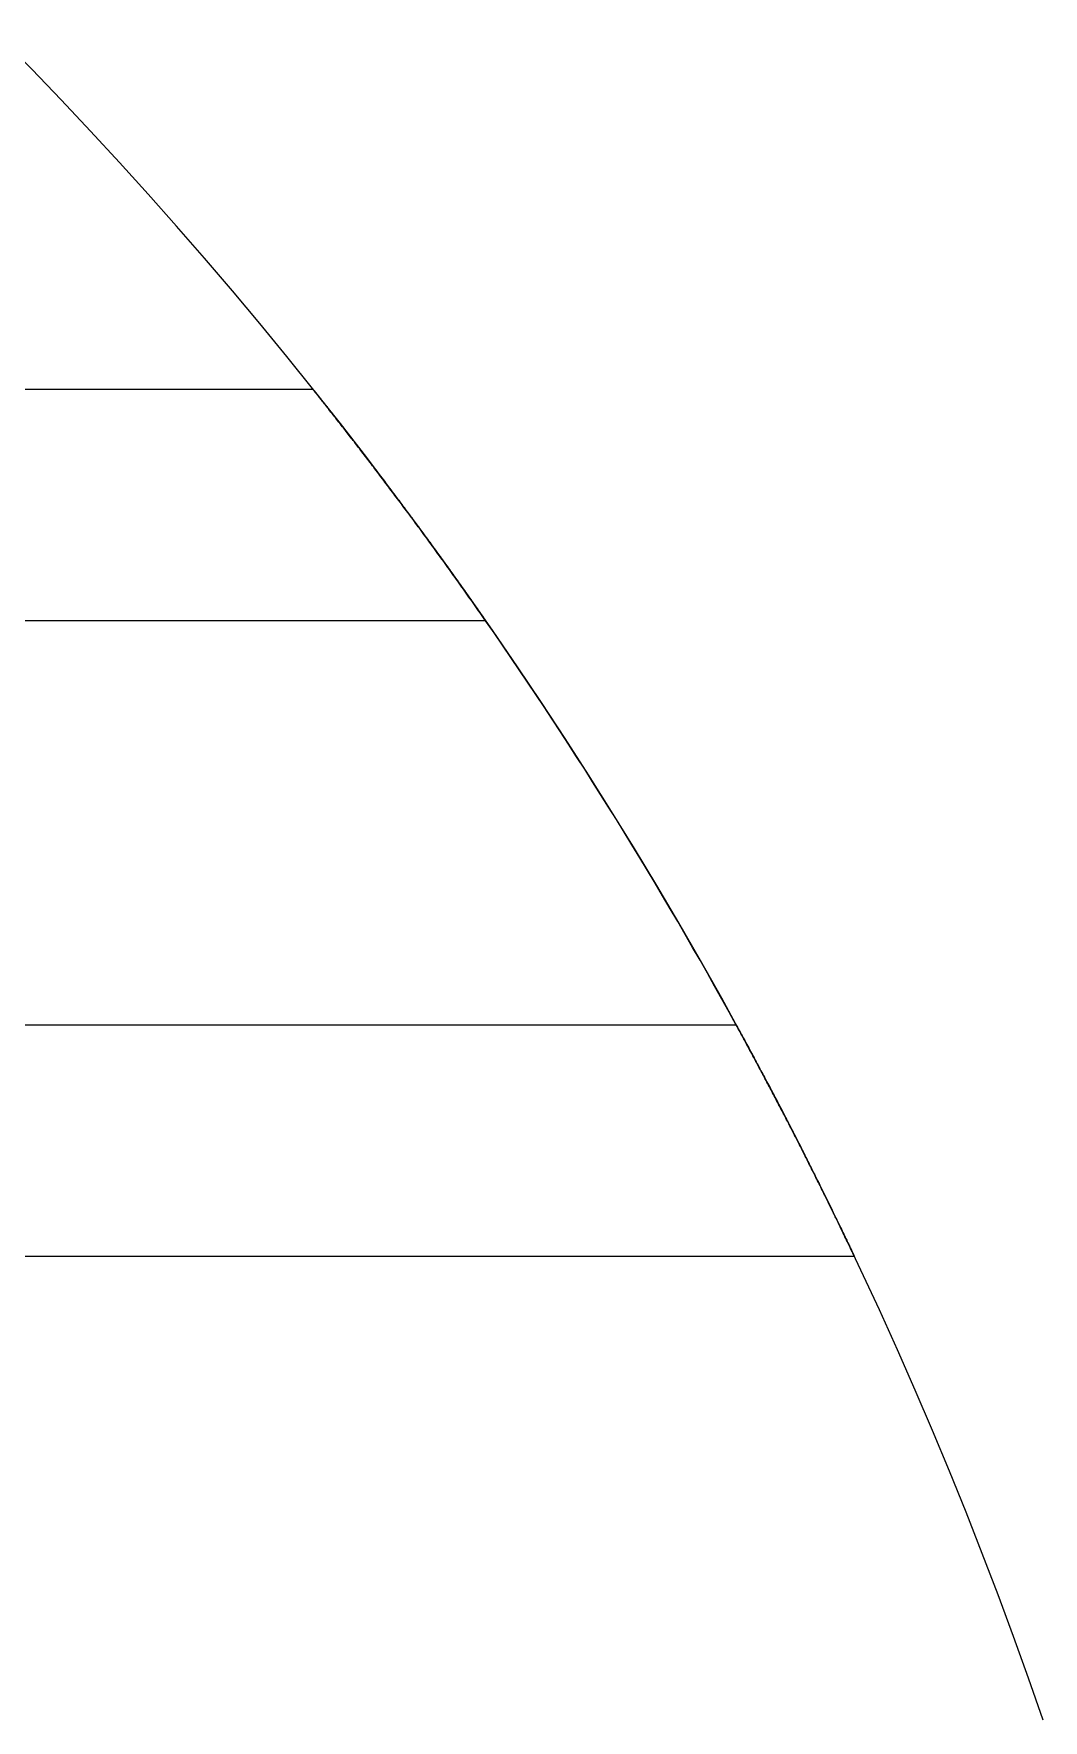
# Paper-space layout 'Presentación1' of a CAD drawing. Header units: millimetres. Extents: x 455 to 3402, y 15 to 1454.
# Drawn here: x 3395.79 to 3401.61, y 1354.29 to 1364.01 of the extents above; entities that cross this region are included whole.
import ezdxf

# ---------------------------------------------------------------- set-up
doc = ezdxf.new("R2010")
doc.units = ezdxf.units.MM

psp = doc.layouts.new('Presentación1')

# ---------------------------------------------------------------- linework, layer by layer
at = {"color": 7, "linetype": 'Continuous', "lineweight": 15}
for p, q in [((3397.3993, 1361.9622, -679.0231), (3391.1904, 1361.9622, -679.0231)), ((3398.3933, 1360.6288, -679.0231), (3392.2408, 1360.6288, -679.0231)), ((3399.8392, 1358.2955, -679.0231), (3393.6599, 1358.2955, -679.0231)), ((3400.52, 1356.9622, -679.0231), (3394.2743, 1356.9622, -679.0231))]:
    psp.add_line(p, q, dxfattribs=at)
for start, end in [(18.92464, 161.07536), (18.92464, 161.07536), (28.71934, 34.8499), (28.71934, 34.8499), (28.71934, 34.8499), (28.71934, 34.8499), (28.71934, 34.8499), (28.71934, 34.8499), (28.71934, 34.8499), (28.71934, 34.8499), (28.71934, 34.8499), (28.71934, 34.8499), (28.71934, 34.8499), (28.71934, 34.8499), (28.71934, 34.8499), (28.71934, 34.8499)]:
    psp.add_arc((3377.3299, 1345.9622, -679.0231), 25.6667, start, end, dxfattribs=at)
for points, knots in [([(3398.3933, 1360.6288, -679.0231), (3398.372, 1360.6593, -679.0231), (3398.3294, 1360.7204, -679.0231), (3398.2652, 1360.8113, -679.0231), (3398.2004, 1360.9022, -679.0231), (3398.1352, 1360.9929, -679.0231), (3398.0698, 1361.083, -679.0231), (3398.0062, 1361.1699, -679.0231), (3397.9446, 1361.2532, -679.0231), (3397.8853, 1361.3328, -679.0231), (3397.8267, 1361.4108, -679.0231), (3397.7693, 1361.4867, -679.0231), (3397.7135, 1361.56, -679.0231), (3397.661, 1361.6283, -679.0231), (3397.6124, 1361.6912, -679.0231), (3397.5724, 1361.7425, -679.0231), (3397.5399, 1361.7842, -679.0231), (3397.5137, 1361.8175, -679.0231), (3397.49, 1361.8477, -679.0231), (3397.4688, 1361.8746, -679.0231), (3397.4502, 1361.898, -679.0231), (3397.4341, 1361.9184, -679.0231), (3397.4206, 1361.9353, -679.0231), (3397.4102, 1361.9484, -679.0231), (3397.4036, 1361.9568, -679.0231), (3397.3999, 1361.9614, -679.0231), (3397.3995, 1361.9619, -679.0231), (3397.3993, 1361.9622, -679.0231)], [0, 0, 0, 0, 0.047362, 0.094761, 0.142124, 0.190916, 0.239748, 0.288538, 0.334892, 0.381286, 0.427635, 0.47571, 0.523838, 0.571902, 0.618188, 0.66447, 0.696129, 0.727813, 0.759468, 0.790381, 0.821322, 0.852231, 0.884384, 0.916575, 0.948725, 0.974319, 1, 1, 1, 1]), ([(3397.3993, 1361.9622, -679.0231), (3397.3995, 1361.9619, -679.0231), (3397.4, 1361.9613, -679.0231), (3397.4038, 1361.9565, -679.0231), (3397.4099, 1361.9488, -679.0231), (3397.4195, 1361.9368, -679.0231), (3397.4335, 1361.9192, -679.0231), (3397.4529, 1361.8946, -679.0231), (3397.4764, 1361.8649, -679.0231), (3397.5044, 1361.8294, -679.0231), (3397.5366, 1361.7884, -679.0231), (3397.5731, 1361.7416, -679.0231), (3397.613, 1361.6903, -679.0231), (3397.6584, 1361.6317, -679.0231), (3397.709, 1361.5659, -679.0231), (3397.7652, 1361.4921, -679.0231), (3397.8243, 1361.4141, -679.0231), (3397.8815, 1361.338, -679.0231), (3397.9356, 1361.2652, -679.0231), (3397.9863, 1361.1968, -679.0231), (3398.0381, 1361.1263, -679.0231), (3398.0908, 1361.0541, -679.0231), (3398.1443, 1360.9802, -679.0231), (3398.1964, 1360.9078, -679.0231), (3398.2468, 1360.8371, -679.0231), (3398.2956, 1360.7683, -679.0231), (3398.3445, 1360.6988, -679.0231), (3398.3771, 1360.6521, -679.0231), (3398.3933, 1360.6288, -679.0231)], [0, 0, 0, 0, 0.027139, 0.054278, 0.081828, 0.109378, 0.146477, 0.183577, 0.221583, 0.259591, 0.300235, 0.340882, 0.382368, 0.423858, 0.472177, 0.520499, 0.569779, 0.619061, 0.658068, 0.697099, 0.736108, 0.775965, 0.815844, 0.855701, 0.891644, 0.927586, 0.963793, 1, 1, 1, 1]), ([(3398.3933, 1360.6288, -679.0231), (3398.372, 1360.6593, -679.0231), (3398.3294, 1360.7204, -679.0231), (3398.2652, 1360.8113, -679.0231), (3398.2004, 1360.9022, -679.0231), (3398.1352, 1360.9929, -679.0231), (3398.0698, 1361.083, -679.0231), (3398.0062, 1361.1699, -679.0231), (3397.9446, 1361.2532, -679.0231), (3397.8853, 1361.3328, -679.0231), (3397.8267, 1361.4108, -679.0231), (3397.7693, 1361.4867, -679.0231), (3397.7135, 1361.56, -679.0231), (3397.661, 1361.6283, -679.0231), (3397.6124, 1361.6912, -679.0231), (3397.5724, 1361.7425, -679.0231), (3397.5399, 1361.7842, -679.0231), (3397.5137, 1361.8175, -679.0231), (3397.49, 1361.8477, -679.0231), (3397.4688, 1361.8746, -679.0231), (3397.4502, 1361.898, -679.0231), (3397.4341, 1361.9184, -679.0231), (3397.4206, 1361.9353, -679.0231), (3397.4102, 1361.9484, -679.0231), (3397.4036, 1361.9568, -679.0231), (3397.3999, 1361.9614, -679.0231), (3397.3995, 1361.9619, -679.0231), (3397.3993, 1361.9622, -679.0231)], [0, 0, 0, 0, 0.047362, 0.094761, 0.142124, 0.190916, 0.239749, 0.288537, 0.334893, 0.381286, 0.427635, 0.47571, 0.523838, 0.571902, 0.618189, 0.66447, 0.696129, 0.727813, 0.759468, 0.790382, 0.821322, 0.852232, 0.884384, 0.916576, 0.948724, 0.97432, 1, 1, 1, 1]), ([(3397.3993, 1361.9622, -679.0231), (3397.3995, 1361.9619, -679.0231), (3397.4, 1361.9613, -679.0231), (3397.4038, 1361.9565, -679.0231), (3397.4099, 1361.9488, -679.0231), (3397.4195, 1361.9368, -679.0231), (3397.4335, 1361.9192, -679.0231), (3397.4529, 1361.8946, -679.0231), (3397.4764, 1361.8649, -679.0231), (3397.5044, 1361.8294, -679.0231), (3397.5366, 1361.7884, -679.0231), (3397.5731, 1361.7416, -679.0231), (3397.613, 1361.6903, -679.0231), (3397.6584, 1361.6317, -679.0231), (3397.709, 1361.5659, -679.0231), (3397.7652, 1361.4921, -679.0231), (3397.8243, 1361.4141, -679.0231), (3397.8815, 1361.338, -679.0231), (3397.9356, 1361.2652, -679.0231), (3397.9863, 1361.1968, -679.0231), (3398.0381, 1361.1263, -679.0231), (3398.0908, 1361.0541, -679.0231), (3398.1443, 1360.9802, -679.0231), (3398.1964, 1360.9078, -679.0231), (3398.2468, 1360.8371, -679.0231), (3398.2956, 1360.7683, -679.0231), (3398.3445, 1360.6988, -679.0231), (3398.3771, 1360.6521, -679.0231), (3398.3933, 1360.6288, -679.0231)], [0, 0, 0, 0, 0.027137, 0.054277, 0.081827, 0.109378, 0.146476, 0.183577, 0.221582, 0.25959, 0.300234, 0.340882, 0.382368, 0.423858, 0.472176, 0.520499, 0.569779, 0.619061, 0.658067, 0.697099, 0.736108, 0.775964, 0.815844, 0.855701, 0.891644, 0.927586, 0.963793, 1, 1, 1, 1]), ([(3398.3933, 1360.6288, -679.0231), (3398.372, 1360.6593, -679.0231), (3398.3294, 1360.7204, -679.0231), (3398.2652, 1360.8113, -679.0231), (3398.2004, 1360.9022, -679.0231), (3398.1352, 1360.9929, -679.0231), (3398.0698, 1361.083, -679.0231), (3398.0062, 1361.1699, -679.0231), (3397.9446, 1361.2532, -679.0231), (3397.8853, 1361.3328, -679.0231), (3397.8267, 1361.4108, -679.0231), (3397.7693, 1361.4867, -679.0231), (3397.7135, 1361.56, -679.0231), (3397.661, 1361.6283, -679.0231), (3397.6124, 1361.6912, -679.0231), (3397.5724, 1361.7425, -679.0231), (3397.5399, 1361.7842, -679.0231), (3397.5137, 1361.8175, -679.0231), (3397.49, 1361.8477, -679.0231), (3397.4688, 1361.8746, -679.0231), (3397.4502, 1361.898, -679.0231), (3397.4341, 1361.9184, -679.0231), (3397.4206, 1361.9353, -679.0231), (3397.4102, 1361.9484, -679.0231), (3397.4036, 1361.9568, -679.0231), (3397.3999, 1361.9614, -679.0231), (3397.3995, 1361.9619, -679.0231), (3397.3993, 1361.9622, -679.0231)], [0, 0, 0, 0, 0.047362, 0.094761, 0.142124, 0.190916, 0.239749, 0.288537, 0.334893, 0.381286, 0.427635, 0.47571, 0.523838, 0.571902, 0.618189, 0.66447, 0.696129, 0.727813, 0.759468, 0.790382, 0.821322, 0.852232, 0.884384, 0.916576, 0.948724, 0.97432, 1, 1, 1, 1]), ([(3397.3993, 1361.9622, -679.0231), (3397.3995, 1361.9619, -679.0231), (3397.4, 1361.9613, -679.0231), (3397.4038, 1361.9565, -679.0231), (3397.4099, 1361.9488, -679.0231), (3397.4195, 1361.9368, -679.0231), (3397.4335, 1361.9192, -679.0231), (3397.4529, 1361.8946, -679.0231), (3397.4764, 1361.8649, -679.0231), (3397.5044, 1361.8294, -679.0231), (3397.5366, 1361.7884, -679.0231), (3397.5731, 1361.7416, -679.0231), (3397.613, 1361.6903, -679.0231), (3397.6584, 1361.6317, -679.0231), (3397.709, 1361.5659, -679.0231), (3397.7652, 1361.4921, -679.0231), (3397.8243, 1361.4141, -679.0231), (3397.8815, 1361.338, -679.0231), (3397.9356, 1361.2652, -679.0231), (3397.9863, 1361.1968, -679.0231), (3398.0381, 1361.1263, -679.0231), (3398.0908, 1361.0541, -679.0231), (3398.1443, 1360.9802, -679.0231), (3398.1964, 1360.9078, -679.0231), (3398.2468, 1360.8371, -679.0231), (3398.2956, 1360.7683, -679.0231), (3398.3445, 1360.6988, -679.0231), (3398.3771, 1360.6521, -679.0231), (3398.3933, 1360.6288, -679.0231)], [0, 0, 0, 0, 0.027137, 0.054277, 0.081827, 0.109378, 0.146476, 0.183577, 0.221582, 0.25959, 0.300234, 0.340882, 0.382368, 0.423858, 0.472176, 0.520499, 0.569779, 0.619061, 0.658067, 0.697099, 0.736108, 0.775964, 0.815844, 0.855701, 0.891644, 0.927586, 0.963793, 1, 1, 1, 1]), ([(3397.3993, 1361.9622, -679.0231), (3397.3995, 1361.9619, -679.0231), (3397.4, 1361.9613, -679.0231), (3397.4038, 1361.9565, -679.0231), (3397.4099, 1361.9488, -679.0231), (3397.4195, 1361.9368, -679.0231), (3397.4335, 1361.9192, -679.0231), (3397.4529, 1361.8946, -679.0231), (3397.4764, 1361.8649, -679.0231), (3397.5044, 1361.8294, -679.0231), (3397.5366, 1361.7884, -679.0231), (3397.5731, 1361.7416, -679.0231), (3397.613, 1361.6903, -679.0231), (3397.6584, 1361.6317, -679.0231), (3397.709, 1361.5659, -679.0231), (3397.7652, 1361.4921, -679.0231), (3397.8243, 1361.4141, -679.0231), (3397.8815, 1361.338, -679.0231), (3397.9356, 1361.2652, -679.0231), (3397.9863, 1361.1968, -679.0231), (3398.0381, 1361.1263, -679.0231), (3398.0908, 1361.0541, -679.0231), (3398.1443, 1360.9802, -679.0231), (3398.1964, 1360.9078, -679.0231), (3398.2468, 1360.8371, -679.0231), (3398.2956, 1360.7683, -679.0231), (3398.3445, 1360.6988, -679.0231), (3398.3771, 1360.6521, -679.0231), (3398.3933, 1360.6288, -679.0231)], [0, 0, 0, 0, 0.027139, 0.054277, 0.081827, 0.109377, 0.146475, 0.183578, 0.221583, 0.25959, 0.300234, 0.340883, 0.382368, 0.423858, 0.472177, 0.520499, 0.569778, 0.619061, 0.658067, 0.697099, 0.736108, 0.775964, 0.815844, 0.855701, 0.891644, 0.927586, 0.963793, 1, 1, 1, 1]), ([(3398.3933, 1360.6288, -679.0231), (3398.372, 1360.6593, -679.0231), (3398.3294, 1360.7204, -679.0231), (3398.2652, 1360.8113, -679.0231), (3398.2004, 1360.9022, -679.0231), (3398.1352, 1360.9929, -679.0231), (3398.0698, 1361.083, -679.0231), (3398.0062, 1361.1699, -679.0231), (3397.9446, 1361.2532, -679.0231), (3397.8853, 1361.3328, -679.0231), (3397.8268, 1361.4108, -679.0231), (3397.7693, 1361.4867, -679.0231), (3397.7135, 1361.56, -679.0231), (3397.661, 1361.6283, -679.0231), (3397.6124, 1361.6912, -679.0231), (3397.5724, 1361.7425, -679.0231), (3397.5399, 1361.7842, -679.0231), (3397.5137, 1361.8175, -679.0231), (3397.49, 1361.8477, -679.0231), (3397.4688, 1361.8746, -679.0231), (3397.4502, 1361.898, -679.0231), (3397.4341, 1361.9184, -679.0231), (3397.4206, 1361.9353, -679.0231), (3397.4102, 1361.9484, -679.0231), (3397.4036, 1361.9568, -679.0231), (3397.3999, 1361.9614, -679.0231), (3397.3995, 1361.9619, -679.0231), (3397.3993, 1361.9622, -679.0231)], [0, 0, 0, 0, 0.0473616, 0.0947614, 0.1421239, 0.1909159, 0.2397489, 0.2885374, 0.3348931, 0.3812856, 0.4276354, 0.4757103, 0.5238387, 0.5719021, 0.6181897, 0.6644704, 0.6961305, 0.7278141, 0.759469, 0.7903815, 0.8213233, 0.8522302, 0.8843852, 0.916577, 0.9487244, 0.97432, 1, 1, 1, 1]), ([(3397.3993, 1361.9622, -679.0231), (3397.3995, 1361.9619, -679.0231), (3397.4, 1361.9613, -679.0231), (3397.4038, 1361.9565, -679.0231), (3397.4099, 1361.9488, -679.0231), (3397.4195, 1361.9368, -679.0231), (3397.4335, 1361.9192, -679.0231), (3397.4529, 1361.8946, -679.0231), (3397.4764, 1361.8649, -679.0231), (3397.5044, 1361.8294, -679.0231), (3397.5366, 1361.7884, -679.0231), (3397.5731, 1361.7416, -679.0231), (3397.613, 1361.6903, -679.0231), (3397.6584, 1361.6317, -679.0231), (3397.709, 1361.5659, -679.0231), (3397.7652, 1361.4921, -679.0231), (3397.8243, 1361.4141, -679.0231), (3397.8815, 1361.338, -679.0231), (3397.9356, 1361.2652, -679.0231), (3397.9863, 1361.1968, -679.0231), (3398.0381, 1361.1263, -679.0231), (3398.0908, 1361.0541, -679.0231), (3398.1443, 1360.9802, -679.0231), (3398.1964, 1360.9078, -679.0231), (3398.2468, 1360.8371, -679.0231), (3398.2956, 1360.7683, -679.0231), (3398.3445, 1360.6988, -679.0231), (3398.3771, 1360.6521, -679.0231), (3398.3933, 1360.6288, -679.0231)], [0, 0, 0, 0, 0.027137, 0.054277, 0.081827, 0.109378, 0.146476, 0.183577, 0.221582, 0.25959, 0.300234, 0.340882, 0.382368, 0.423858, 0.472176, 0.520499, 0.569779, 0.619061, 0.658067, 0.697099, 0.736108, 0.775964, 0.815844, 0.855701, 0.891644, 0.927586, 0.963793, 1, 1, 1, 1]), ([(3397.3993, 1361.9622, -679.0231), (3397.3995, 1361.9619, -679.0231), (3397.4, 1361.9613, -679.0231), (3397.4038, 1361.9565, -679.0231), (3397.4099, 1361.9488, -679.0231), (3397.4195, 1361.9368, -679.0231), (3397.4335, 1361.9192, -679.0231), (3397.4529, 1361.8946, -679.0231), (3397.4764, 1361.8649, -679.0231), (3397.5044, 1361.8294, -679.0231), (3397.5366, 1361.7884, -679.0231), (3397.5731, 1361.7416, -679.0231), (3397.613, 1361.6903, -679.0231), (3397.6584, 1361.6317, -679.0231), (3397.709, 1361.5659, -679.0231), (3397.7652, 1361.4921, -679.0231), (3397.8243, 1361.4141, -679.0231), (3397.8815, 1361.338, -679.0231), (3397.9356, 1361.2652, -679.0231), (3397.9863, 1361.1968, -679.0231), (3398.0381, 1361.1263, -679.0231), (3398.0908, 1361.0541, -679.0231), (3398.1443, 1360.9802, -679.0231), (3398.1964, 1360.9078, -679.0231), (3398.2468, 1360.8371, -679.0231), (3398.2956, 1360.7683, -679.0231), (3398.3445, 1360.6988, -679.0231), (3398.3771, 1360.6521, -679.0231), (3398.3933, 1360.6288, -679.0231)], [0, 0, 0, 0, 0.0271382, 0.0542773, 0.0818273, 0.1093779, 0.1464764, 0.1835767, 0.2215821, 0.2595907, 0.3002342, 0.3408818, 0.3823684, 0.4238582, 0.4721763, 0.5204986, 0.5697783, 0.6190611, 0.6580676, 0.697099, 0.7361081, 0.7759645, 0.8158438, 0.8557012, 0.8916439, 0.9275865, 0.9637934, 1, 1, 1, 1]), ([(3397.3993, 1361.9622, -679.0231), (3397.3995, 1361.9619, -679.0231), (3397.4, 1361.9613, -679.0231), (3397.4038, 1361.9565, -679.0231), (3397.4099, 1361.9488, -679.0231), (3397.4195, 1361.9368, -679.0231), (3397.4335, 1361.9192, -679.0231), (3397.4529, 1361.8946, -679.0231), (3397.4764, 1361.8649, -679.0231), (3397.5044, 1361.8294, -679.0231), (3397.5366, 1361.7884, -679.0231), (3397.5731, 1361.7416, -679.0231), (3397.613, 1361.6903, -679.0231), (3397.6584, 1361.6317, -679.0231), (3397.709, 1361.5659, -679.0231), (3397.7652, 1361.4921, -679.0231), (3397.8243, 1361.4141, -679.0231), (3397.8815, 1361.338, -679.0231), (3397.9356, 1361.2652, -679.0231), (3397.9863, 1361.1968, -679.0231), (3398.0381, 1361.1263, -679.0231), (3398.0908, 1361.0541, -679.0231), (3398.1443, 1360.9802, -679.0231), (3398.1964, 1360.9078, -679.0231), (3398.2468, 1360.8371, -679.0231), (3398.2956, 1360.7683, -679.0231), (3398.3445, 1360.6988, -679.0231), (3398.3771, 1360.6521, -679.0231), (3398.3933, 1360.6288, -679.0231)], [0, 0, 0, 0, 0.027139, 0.054277, 0.081827, 0.109378, 0.146477, 0.183577, 0.221583, 0.259591, 0.300235, 0.340882, 0.382369, 0.423858, 0.472176, 0.520499, 0.569779, 0.619061, 0.658068, 0.697099, 0.736108, 0.775965, 0.815844, 0.855701, 0.891644, 0.927586, 0.963793, 1, 1, 1, 1]), ([(3398.3933, 1360.6288, -679.0231), (3398.372, 1360.6593, -679.0231), (3398.3294, 1360.7204, -679.0231), (3398.2652, 1360.8113, -679.0231), (3398.2004, 1360.9022, -679.0231), (3398.1352, 1360.9929, -679.0231), (3398.0698, 1361.083, -679.0231), (3398.0062, 1361.1699, -679.0231), (3397.9446, 1361.2532, -679.0231), (3397.8853, 1361.3328, -679.0231), (3397.8267, 1361.4108, -679.0231), (3397.7693, 1361.4867, -679.0231), (3397.7135, 1361.56, -679.0231), (3397.661, 1361.6283, -679.0231), (3397.6124, 1361.6912, -679.0231), (3397.5724, 1361.7425, -679.0231), (3397.5399, 1361.7842, -679.0231), (3397.5137, 1361.8175, -679.0231), (3397.49, 1361.8477, -679.0231), (3397.4688, 1361.8746, -679.0231), (3397.4502, 1361.898, -679.0231), (3397.4341, 1361.9184, -679.0231), (3397.4206, 1361.9353, -679.0231), (3397.4102, 1361.9484, -679.0231), (3397.4036, 1361.9568, -679.0231), (3397.3999, 1361.9614, -679.0231), (3397.3995, 1361.9619, -679.0231), (3397.3993, 1361.9622, -679.0231)], [0, 0, 0, 0, 0.047362, 0.094761, 0.142124, 0.190916, 0.239749, 0.288537, 0.334893, 0.381286, 0.427635, 0.47571, 0.523838, 0.571902, 0.618189, 0.66447, 0.696129, 0.727813, 0.759468, 0.790382, 0.821322, 0.852232, 0.884384, 0.916576, 0.948724, 0.97432, 1, 1, 1, 1]), ([(3398.3933, 1360.6288, -679.0231), (3398.372, 1360.6593, -679.0231), (3398.3294, 1360.7204, -679.0231), (3398.2652, 1360.8113, -679.0231), (3398.2004, 1360.9022, -679.0231), (3398.1352, 1360.9929, -679.0231), (3398.0698, 1361.083, -679.0231), (3398.0062, 1361.1699, -679.0231), (3397.9446, 1361.2532, -679.0231), (3397.8853, 1361.3328, -679.0231), (3397.8267, 1361.4108, -679.0231), (3397.7693, 1361.4867, -679.0231), (3397.7135, 1361.56, -679.0231), (3397.661, 1361.6283, -679.0231), (3397.6124, 1361.6912, -679.0231), (3397.5724, 1361.7425, -679.0231), (3397.5399, 1361.7842, -679.0231), (3397.5137, 1361.8175, -679.0231), (3397.49, 1361.8477, -679.0231), (3397.4688, 1361.8746, -679.0231), (3397.4502, 1361.898, -679.0231), (3397.4341, 1361.9184, -679.0231), (3397.4206, 1361.9353, -679.0231), (3397.4102, 1361.9484, -679.0231), (3397.4036, 1361.9568, -679.0231), (3397.3999, 1361.9614, -679.0231), (3397.3995, 1361.9619, -679.0231), (3397.3993, 1361.9622, -679.0231)], [0, 0, 0, 0, 0.047362, 0.094761, 0.142124, 0.190916, 0.239748, 0.288538, 0.334892, 0.381286, 0.427635, 0.47571, 0.523838, 0.571901, 0.618188, 0.664469, 0.69613, 0.727813, 0.759467, 0.79038, 0.821322, 0.85223, 0.884384, 0.916574, 0.948724, 0.974319, 1, 1, 1, 1]), ([(3398.3933, 1360.6288, -679.0231), (3398.372, 1360.6593, -679.0231), (3398.3294, 1360.7204, -679.0231), (3398.2652, 1360.8113, -679.0231), (3398.2004, 1360.9022, -679.0231), (3398.1352, 1360.9929, -679.0231), (3398.0698, 1361.083, -679.0231), (3398.0062, 1361.1699, -679.0231), (3397.9446, 1361.2532, -679.0231), (3397.8853, 1361.3328, -679.0231), (3397.8267, 1361.4108, -679.0231), (3397.7693, 1361.4867, -679.0231), (3397.7135, 1361.56, -679.0231), (3397.661, 1361.6283, -679.0231), (3397.6124, 1361.6912, -679.0231), (3397.5724, 1361.7425, -679.0231), (3397.5399, 1361.7842, -679.0231), (3397.5137, 1361.8175, -679.0231), (3397.49, 1361.8477, -679.0231), (3397.4688, 1361.8746, -679.0231), (3397.4502, 1361.898, -679.0231), (3397.4341, 1361.9184, -679.0231), (3397.4206, 1361.9353, -679.0231), (3397.4102, 1361.9484, -679.0231), (3397.4036, 1361.9568, -679.0231), (3397.3999, 1361.9614, -679.0231), (3397.3995, 1361.9619, -679.0231), (3397.3993, 1361.9622, -679.0231)], [0, 0, 0, 0, 0.047362, 0.094761, 0.142124, 0.190916, 0.239748, 0.288538, 0.334892, 0.381286, 0.427635, 0.47571, 0.523838, 0.571902, 0.618188, 0.66447, 0.696129, 0.727813, 0.759468, 0.790381, 0.821322, 0.852231, 0.884384, 0.916575, 0.948725, 0.97432, 1, 1, 1, 1]), ([(3399.8392, 1358.2955, -679.0231), (3399.8539, 1358.2686, -679.0231), (3399.8833, 1358.2148, -679.0231), (3399.9269, 1358.1341, -679.0231), (3399.9704, 1358.053, -679.0231), (3400.0136, 1357.9717, -679.0231), (3400.0564, 1357.8906, -679.0231), (3400.0979, 1357.8113, -679.0231), (3400.1378, 1357.7341, -679.0231), (3400.1763, 1357.6594, -679.0231), (3400.2138, 1357.5857, -679.0231), (3400.2503, 1357.5137, -679.0231), (3400.2854, 1357.4437, -679.0231), (3400.3174, 1357.3795, -679.0231), (3400.3463, 1357.3212, -679.0231), (3400.3722, 1357.2684, -679.0231), (3400.3967, 1357.2184, -679.0231), (3400.4195, 1357.1715, -679.0231), (3400.4405, 1357.1283, -679.0231), (3400.4583, 1357.0913, -679.0231), (3400.4732, 1357.0603, -679.0231), (3400.4855, 1357.0344, -679.0231), (3400.4962, 1357.0121, -679.0231), (3400.5051, 1356.9935, -679.0231), (3400.512, 1356.979, -679.0231), (3400.5167, 1356.9691, -679.0231), (3400.5195, 1356.9632, -679.0231), (3400.5198, 1356.9625, -679.0231), (3400.52, 1356.9622, -679.0231)], [0, 0, 0, 0, 0.041279, 0.082587, 0.123864, 0.166303, 0.208775, 0.251211, 0.292522, 0.333867, 0.375175, 0.417922, 0.460712, 0.503455, 0.541102, 0.578783, 0.616428, 0.655468, 0.69455, 0.733588, 0.766951, 0.800342, 0.833704, 0.868214, 0.902758, 0.937267, 0.968581, 1, 1, 1, 1]), ([(3400.52, 1356.9622, -679.0231), (3400.5197, 1356.9627, -679.0231), (3400.5192, 1356.9638, -679.0231), (3400.5147, 1356.9733, -679.0231), (3400.507, 1356.9895, -679.0231), (3400.4953, 1357.014, -679.0231), (3400.4801, 1357.0459, -679.0231), (3400.4613, 1357.0851, -679.0231), (3400.4392, 1357.1309, -679.0231), (3400.4138, 1357.1832, -679.0231), (3400.3852, 1357.2419, -679.0231), (3400.3531, 1357.3074, -679.0231), (3400.3176, 1357.3792, -679.0231), (3400.2786, 1357.4573, -679.0231), (3400.2368, 1357.5404, -679.0231), (3400.1966, 1357.6197, -679.0231), (3400.1591, 1357.6929, -679.0231), (3400.125, 1357.759, -679.0231), (3400.0897, 1357.8269, -679.0231), (3400.0534, 1357.8963, -679.0231), (3400.016, 1357.9672, -679.0231), (3399.9795, 1358.036, -679.0231), (3399.9439, 1358.1024, -679.0231), (3399.9094, 1358.1665, -679.0231), (3399.8745, 1358.2309, -679.0231), (3399.851, 1358.274, -679.0231), (3399.8392, 1358.2955, -679.0231)], [0, 0, 0, 0, 0.039561, 0.079335, 0.12441, 0.169485, 0.215818, 0.262152, 0.308233, 0.354317, 0.401572, 0.448829, 0.498157, 0.547488, 0.598004, 0.648522, 0.684718, 0.72094, 0.757138, 0.794198, 0.831281, 0.868343, 0.901135, 0.933927, 0.966964, 1, 1, 1, 1]), ([(3399.8392, 1358.2955, -679.0231), (3399.8554, 1358.2659, -679.0231), (3399.8877, 1358.2067, -679.0231), (3399.9358, 1358.1176, -679.0231), (3399.9835, 1358.0285, -679.0231), (3400.0293, 1357.9421, -679.0231), (3400.073, 1357.859, -679.0231), (3400.1144, 1357.7794, -679.0231), (3400.1552, 1357.7006, -679.0231), (3400.195, 1357.6228, -679.0231), (3400.2337, 1357.5466, -679.0231), (3400.2692, 1357.4761, -679.0231), (3400.3016, 1357.4113, -679.0231), (3400.331, 1357.352, -679.0231), (3400.3591, 1357.2951, -679.0231), (3400.3856, 1357.2411, -679.0231), (3400.4103, 1357.1905, -679.0231), (3400.4317, 1357.1464, -679.0231), (3400.45, 1357.1085, -679.0231), (3400.4655, 1357.0762, -679.0231), (3400.4794, 1357.0472, -679.0231), (3400.4915, 1357.022, -679.0231), (3400.5016, 1357.0008, -679.0231), (3400.509, 1356.9853, -679.0231), (3400.5141, 1356.9745, -679.0231), (3400.5175, 1356.9674, -679.0231), (3400.5196, 1356.963, -679.0231), (3400.5198, 1356.9624, -679.0231), (3400.52, 1356.9622, -679.0231)], [0, 0, 0, 0, 0.045406, 0.090812, 0.136876, 0.18294, 0.225435, 0.267965, 0.310458, 0.354422, 0.398432, 0.442392, 0.481216, 0.520073, 0.558892, 0.599159, 0.639469, 0.67973, 0.71404, 0.748381, 0.78269, 0.81821, 0.853767, 0.889286, 0.916821, 0.944355, 0.972177, 1, 1, 1, 1]), ([(3399.8392, 1358.2955, -679.0231), (3399.8554, 1358.2659, -679.0231), (3399.8877, 1358.2067, -679.0231), (3399.9358, 1358.1176, -679.0231), (3399.9835, 1358.0285, -679.0231), (3400.0293, 1357.9421, -679.0231), (3400.073, 1357.859, -679.0231), (3400.1144, 1357.7794, -679.0231), (3400.1552, 1357.7006, -679.0231), (3400.195, 1357.6228, -679.0231), (3400.2337, 1357.5466, -679.0231), (3400.2692, 1357.4761, -679.0231), (3400.3016, 1357.4113, -679.0231), (3400.331, 1357.352, -679.0231), (3400.3591, 1357.2951, -679.0231), (3400.3856, 1357.2411, -679.0231), (3400.4103, 1357.1905, -679.0231), (3400.4317, 1357.1464, -679.0231), (3400.45, 1357.1085, -679.0231), (3400.4655, 1357.0762, -679.0231), (3400.4794, 1357.0472, -679.0231), (3400.4915, 1357.022, -679.0231), (3400.5016, 1357.0008, -679.0231), (3400.509, 1356.9853, -679.0231), (3400.5141, 1356.9745, -679.0231), (3400.5175, 1356.9674, -679.0231), (3400.5196, 1356.963, -679.0231), (3400.5198, 1356.9624, -679.0231), (3400.52, 1356.9622, -679.0231)], [0, 0, 0, 0, 0.045406, 0.090812, 0.136876, 0.18294, 0.225435, 0.267965, 0.310458, 0.354422, 0.398432, 0.442392, 0.481216, 0.520073, 0.558892, 0.599159, 0.639469, 0.67973, 0.71404, 0.748381, 0.78269, 0.81821, 0.853767, 0.889286, 0.916821, 0.944355, 0.972177, 1, 1, 1, 1]), ([(3400.52, 1356.9622, -679.0231), (3400.5197, 1356.9627, -679.0231), (3400.5192, 1356.9638, -679.0231), (3400.5147, 1356.9733, -679.0231), (3400.507, 1356.9895, -679.0231), (3400.4953, 1357.014, -679.0231), (3400.4801, 1357.0459, -679.0231), (3400.4613, 1357.0851, -679.0231), (3400.4392, 1357.1309, -679.0231), (3400.4138, 1357.1832, -679.0231), (3400.3852, 1357.2419, -679.0231), (3400.3531, 1357.3074, -679.0231), (3400.3176, 1357.3792, -679.0231), (3400.2786, 1357.4573, -679.0231), (3400.2368, 1357.5404, -679.0231), (3400.1966, 1357.6197, -679.0231), (3400.1591, 1357.6929, -679.0231), (3400.125, 1357.759, -679.0231), (3400.0897, 1357.8269, -679.0231), (3400.0534, 1357.8963, -679.0231), (3400.016, 1357.9672, -679.0231), (3399.9795, 1358.036, -679.0231), (3399.9439, 1358.1024, -679.0231), (3399.9094, 1358.1665, -679.0231), (3399.8745, 1358.2309, -679.0231), (3399.851, 1358.274, -679.0231), (3399.8392, 1358.2955, -679.0231)], [0, 0, 0, 0, 0.0395604, 0.0793354, 0.1244089, 0.1694844, 0.2158177, 0.2621518, 0.308234, 0.3543165, 0.4015714, 0.4488284, 0.4981574, 0.5474884, 0.5980036, 0.6485215, 0.6847179, 0.7209395, 0.7571381, 0.7941978, 0.8312815, 0.8683428, 0.9011346, 0.9339272, 0.9669637, 1, 1, 1, 1]), ([(3400.52, 1356.9622, -679.0231), (3400.5197, 1356.9627, -679.0231), (3400.5192, 1356.9638, -679.0231), (3400.5147, 1356.9733, -679.0231), (3400.507, 1356.9895, -679.0231), (3400.4953, 1357.014, -679.0231), (3400.4801, 1357.0459, -679.0231), (3400.4613, 1357.0851, -679.0231), (3400.4392, 1357.1309, -679.0231), (3400.4138, 1357.1832, -679.0231), (3400.3852, 1357.2419, -679.0231), (3400.3531, 1357.3074, -679.0231), (3400.3176, 1357.3792, -679.0231), (3400.2786, 1357.4573, -679.0231), (3400.2368, 1357.5404, -679.0231), (3400.1966, 1357.6197, -679.0231), (3400.1591, 1357.6929, -679.0231), (3400.125, 1357.759, -679.0231), (3400.0897, 1357.8269, -679.0231), (3400.0534, 1357.8963, -679.0231), (3400.016, 1357.9672, -679.0231), (3399.9795, 1358.036, -679.0231), (3399.9439, 1358.1024, -679.0231), (3399.9094, 1358.1665, -679.0231), (3399.8745, 1358.2309, -679.0231), (3399.851, 1358.274, -679.0231), (3399.8392, 1358.2955, -679.0231)], [0, 0, 0, 0, 0.0395604, 0.0793354, 0.1244089, 0.1694844, 0.2158177, 0.2621518, 0.308234, 0.3543165, 0.4015714, 0.4488284, 0.4981574, 0.5474884, 0.5980036, 0.6485215, 0.6847179, 0.7209395, 0.7571381, 0.7941978, 0.8312815, 0.8683428, 0.9011346, 0.9339272, 0.9669637, 1, 1, 1, 1]), ([(3400.52, 1356.9622, -679.0231), (3400.5197, 1356.9627, -679.0231), (3400.5192, 1356.9638, -679.0231), (3400.5147, 1356.9733, -679.0231), (3400.507, 1356.9895, -679.0231), (3400.4953, 1357.014, -679.0231), (3400.4801, 1357.0459, -679.0231), (3400.4613, 1357.0851, -679.0231), (3400.4392, 1357.1309, -679.0231), (3400.4138, 1357.1832, -679.0231), (3400.3852, 1357.2419, -679.0231), (3400.3531, 1357.3074, -679.0231), (3400.3176, 1357.3792, -679.0231), (3400.2786, 1357.4573, -679.0231), (3400.2368, 1357.5404, -679.0231), (3400.1966, 1357.6197, -679.0231), (3400.1591, 1357.6929, -679.0231), (3400.125, 1357.759, -679.0231), (3400.0897, 1357.8269, -679.0231), (3400.0534, 1357.8963, -679.0231), (3400.016, 1357.9672, -679.0231), (3399.9795, 1358.036, -679.0231), (3399.9439, 1358.1024, -679.0231), (3399.9094, 1358.1665, -679.0231), (3399.8745, 1358.2309, -679.0231), (3399.851, 1358.274, -679.0231), (3399.8392, 1358.2955, -679.0231)], [0, 0, 0, 0, 0.0395604, 0.0793354, 0.1244089, 0.1694844, 0.2158177, 0.2621518, 0.308234, 0.3543165, 0.4015714, 0.4488284, 0.4981574, 0.5474884, 0.5980036, 0.6485215, 0.6847179, 0.7209395, 0.7571381, 0.7941978, 0.8312815, 0.8683428, 0.9011346, 0.9339272, 0.9669637, 1, 1, 1, 1]), ([(3399.8392, 1358.2955, -679.0231), (3399.8554, 1358.2659, -679.0231), (3399.8877, 1358.2067, -679.0231), (3399.9358, 1358.1176, -679.0231), (3399.9835, 1358.0285, -679.0231), (3400.0293, 1357.9421, -679.0231), (3400.073, 1357.859, -679.0231), (3400.1144, 1357.7794, -679.0231), (3400.1552, 1357.7006, -679.0231), (3400.195, 1357.6228, -679.0231), (3400.2337, 1357.5466, -679.0231), (3400.2692, 1357.4761, -679.0231), (3400.3016, 1357.4113, -679.0231), (3400.331, 1357.352, -679.0231), (3400.3591, 1357.2951, -679.0231), (3400.3856, 1357.2411, -679.0231), (3400.4103, 1357.1905, -679.0231), (3400.4317, 1357.1464, -679.0231), (3400.45, 1357.1085, -679.0231), (3400.4655, 1357.0762, -679.0231), (3400.4794, 1357.0472, -679.0231), (3400.4915, 1357.022, -679.0231), (3400.5016, 1357.0008, -679.0231), (3400.509, 1356.9853, -679.0231), (3400.5141, 1356.9745, -679.0231), (3400.5175, 1356.9674, -679.0231), (3400.5196, 1356.963, -679.0231), (3400.5198, 1356.9624, -679.0231), (3400.52, 1356.9622, -679.0231)], [0, 0, 0, 0, 0.045406, 0.090812, 0.136876, 0.18294, 0.225435, 0.267965, 0.310457, 0.354422, 0.398432, 0.442392, 0.481216, 0.520073, 0.558892, 0.599158, 0.639469, 0.679731, 0.71404, 0.748382, 0.78269, 0.818211, 0.853767, 0.889285, 0.916821, 0.944355, 0.972177, 1, 1, 1, 1]), ([(3399.8392, 1358.2955, -679.0231), (3399.8539, 1358.2686, -679.0231), (3399.8833, 1358.2148, -679.0231), (3399.9269, 1358.1341, -679.0231), (3399.9704, 1358.053, -679.0231), (3400.0136, 1357.9717, -679.0231), (3400.0564, 1357.8906, -679.0231), (3400.0979, 1357.8113, -679.0231), (3400.1378, 1357.7341, -679.0231), (3400.1763, 1357.6594, -679.0231), (3400.2138, 1357.5857, -679.0231), (3400.2503, 1357.5137, -679.0231), (3400.2854, 1357.4437, -679.0231), (3400.3174, 1357.3795, -679.0231), (3400.3463, 1357.3212, -679.0231), (3400.3722, 1357.2684, -679.0231), (3400.3967, 1357.2184, -679.0231), (3400.4195, 1357.1715, -679.0231), (3400.4405, 1357.1283, -679.0231), (3400.4583, 1357.0913, -679.0231), (3400.4732, 1357.0603, -679.0231), (3400.4855, 1357.0344, -679.0231), (3400.4962, 1357.0121, -679.0231), (3400.5051, 1356.9935, -679.0231), (3400.512, 1356.979, -679.0231), (3400.5167, 1356.9691, -679.0231), (3400.5195, 1356.9632, -679.0231), (3400.5198, 1356.9625, -679.0231), (3400.52, 1356.9622, -679.0231)], [0, 0, 0, 0, 0.041279, 0.082587, 0.123864, 0.166303, 0.208775, 0.251211, 0.292522, 0.333867, 0.375175, 0.417922, 0.460713, 0.503455, 0.541103, 0.578784, 0.616428, 0.655469, 0.694552, 0.733588, 0.766951, 0.800343, 0.833704, 0.868214, 0.902758, 0.937268, 0.968582, 1, 1, 1, 1]), ([(3400.52, 1356.9622, -679.0231), (3400.5197, 1356.9627, -679.0231), (3400.5192, 1356.9638, -679.0231), (3400.5147, 1356.9733, -679.0231), (3400.507, 1356.9895, -679.0231), (3400.4953, 1357.014, -679.0231), (3400.4801, 1357.0459, -679.0231), (3400.4613, 1357.0851, -679.0231), (3400.4392, 1357.1309, -679.0231), (3400.4138, 1357.1832, -679.0231), (3400.3852, 1357.2419, -679.0231), (3400.3531, 1357.3074, -679.0231), (3400.3176, 1357.3792, -679.0231), (3400.2786, 1357.4573, -679.0231), (3400.2368, 1357.5404, -679.0231), (3400.1966, 1357.6197, -679.0231), (3400.1591, 1357.6929, -679.0231), (3400.125, 1357.759, -679.0231), (3400.0897, 1357.8269, -679.0231), (3400.0534, 1357.8963, -679.0231), (3400.016, 1357.9672, -679.0231), (3399.9795, 1358.036, -679.0231), (3399.9439, 1358.1024, -679.0231), (3399.9094, 1358.1665, -679.0231), (3399.8745, 1358.2309, -679.0231), (3399.851, 1358.274, -679.0231), (3399.8392, 1358.2955, -679.0231)], [0, 0, 0, 0, 0.03956, 0.079334, 0.124409, 0.169484, 0.215816, 0.262152, 0.308234, 0.354317, 0.401572, 0.448828, 0.498158, 0.547488, 0.598004, 0.648522, 0.684719, 0.720939, 0.757138, 0.794197, 0.831281, 0.868343, 0.901135, 0.933927, 0.966964, 1, 1, 1, 1]), ([(3399.8392, 1358.2955, -679.0231), (3399.8539, 1358.2686, -679.0231), (3399.8833, 1358.2148, -679.0231), (3399.9269, 1358.1341, -679.0231), (3399.9704, 1358.053, -679.0231), (3400.0136, 1357.9717, -679.0231), (3400.0564, 1357.8906, -679.0231), (3400.0979, 1357.8113, -679.0231), (3400.1378, 1357.7341, -679.0231), (3400.1763, 1357.6594, -679.0231), (3400.2138, 1357.5857, -679.0231), (3400.2503, 1357.5137, -679.0231), (3400.2854, 1357.4437, -679.0231), (3400.3174, 1357.3795, -679.0231), (3400.3463, 1357.3212, -679.0231), (3400.3722, 1357.2684, -679.0231), (3400.3967, 1357.2184, -679.0231), (3400.4195, 1357.1715, -679.0231), (3400.4405, 1357.1283, -679.0231), (3400.4583, 1357.0913, -679.0231), (3400.4732, 1357.0603, -679.0231), (3400.4855, 1357.0344, -679.0231), (3400.4962, 1357.0121, -679.0231), (3400.5051, 1356.9935, -679.0231), (3400.512, 1356.979, -679.0231), (3400.5167, 1356.9691, -679.0231), (3400.5195, 1356.9632, -679.0231), (3400.5198, 1356.9625, -679.0231), (3400.52, 1356.9622, -679.0231)], [0, 0, 0, 0, 0.0412789, 0.0825872, 0.1238644, 0.1663029, 0.2087751, 0.2512109, 0.2925218, 0.3338667, 0.375175, 0.4179218, 0.4607122, 0.5034547, 0.5411027, 0.5787836, 0.6164276, 0.6554687, 0.694551, 0.7335879, 0.7669507, 0.8003428, 0.8337043, 0.868214, 0.9027585, 0.9372678, 0.9685812, 1, 1, 1, 1]), ([(3400.52, 1356.9622, -679.0231), (3400.5197, 1356.9627, -679.0231), (3400.5192, 1356.9638, -679.0231), (3400.5147, 1356.9733, -679.0231), (3400.507, 1356.9895, -679.0231), (3400.4953, 1357.014, -679.0231), (3400.4801, 1357.0459, -679.0231), (3400.4613, 1357.0851, -679.0231), (3400.4392, 1357.1309, -679.0231), (3400.4138, 1357.1832, -679.0231), (3400.3852, 1357.2419, -679.0231), (3400.3531, 1357.3074, -679.0231), (3400.3176, 1357.3792, -679.0231), (3400.2786, 1357.4573, -679.0231), (3400.2368, 1357.5404, -679.0231), (3400.1966, 1357.6197, -679.0231), (3400.1591, 1357.6929, -679.0231), (3400.125, 1357.759, -679.0231), (3400.0897, 1357.8269, -679.0231), (3400.0534, 1357.8963, -679.0231), (3400.016, 1357.9672, -679.0231), (3399.9795, 1358.036, -679.0231), (3399.9439, 1358.1024, -679.0231), (3399.9094, 1358.1665, -679.0231), (3399.8745, 1358.2309, -679.0231), (3399.851, 1358.274, -679.0231), (3399.8392, 1358.2955, -679.0231)], [0, 0, 0, 0, 0.039562, 0.079335, 0.12441, 0.169486, 0.215818, 0.262153, 0.308234, 0.354318, 0.401572, 0.448829, 0.498157, 0.547488, 0.598004, 0.648521, 0.684718, 0.72094, 0.757138, 0.794198, 0.831282, 0.868343, 0.901135, 0.933927, 0.966964, 1, 1, 1, 1]), ([(3399.8392, 1358.2955, -679.0231), (3399.8539, 1358.2686, -679.0231), (3399.8833, 1358.2148, -679.0231), (3399.9269, 1358.1341, -679.0231), (3399.9704, 1358.053, -679.0231), (3400.0136, 1357.9717, -679.0231), (3400.0564, 1357.8906, -679.0231), (3400.0979, 1357.8113, -679.0231), (3400.1378, 1357.7341, -679.0231), (3400.1763, 1357.6594, -679.0231), (3400.2138, 1357.5857, -679.0231), (3400.2503, 1357.5137, -679.0231), (3400.2854, 1357.4437, -679.0231), (3400.3174, 1357.3795, -679.0231), (3400.3463, 1357.3212, -679.0231), (3400.3722, 1357.2684, -679.0231), (3400.3967, 1357.2184, -679.0231), (3400.4195, 1357.1715, -679.0231), (3400.4405, 1357.1283, -679.0231), (3400.4583, 1357.0913, -679.0231), (3400.4732, 1357.0603, -679.0231), (3400.4855, 1357.0344, -679.0231), (3400.4962, 1357.0121, -679.0231), (3400.5051, 1356.9935, -679.0231), (3400.512, 1356.979, -679.0231), (3400.5167, 1356.9691, -679.0231), (3400.5195, 1356.9632, -679.0231), (3400.5198, 1356.9625, -679.0231), (3400.52, 1356.9622, -679.0231)], [0, 0, 0, 0, 0.041279, 0.082587, 0.123864, 0.166303, 0.208775, 0.251211, 0.292522, 0.333867, 0.375175, 0.417922, 0.460712, 0.503455, 0.541102, 0.578783, 0.616428, 0.655468, 0.694551, 0.733588, 0.766951, 0.800342, 0.833704, 0.868214, 0.902758, 0.937267, 0.968581, 1, 1, 1, 1]), ([(3400.52, 1356.9622, -679.0231), (3400.5197, 1356.9627, -679.0231), (3400.5192, 1356.9638, -679.0231), (3400.5147, 1356.9733, -679.0231), (3400.507, 1356.9895, -679.0231), (3400.4953, 1357.014, -679.0231), (3400.4801, 1357.0459, -679.0231), (3400.4613, 1357.0851, -679.0231), (3400.4392, 1357.1309, -679.0231), (3400.4138, 1357.1832, -679.0231), (3400.3852, 1357.2419, -679.0231), (3400.3531, 1357.3074, -679.0231), (3400.3176, 1357.3792, -679.0231), (3400.2786, 1357.4573, -679.0231), (3400.2368, 1357.5404, -679.0231), (3400.1966, 1357.6197, -679.0231), (3400.1591, 1357.6929, -679.0231), (3400.125, 1357.759, -679.0231), (3400.0897, 1357.8269, -679.0231), (3400.0534, 1357.8963, -679.0231), (3400.016, 1357.9672, -679.0231), (3399.9795, 1358.036, -679.0231), (3399.9439, 1358.1024, -679.0231), (3399.9094, 1358.1665, -679.0231), (3399.8745, 1358.2309, -679.0231), (3399.851, 1358.274, -679.0231), (3399.8392, 1358.2955, -679.0231)], [0, 0, 0, 0, 0.039561, 0.079335, 0.12441, 0.169485, 0.215818, 0.262152, 0.308234, 0.354317, 0.401572, 0.448829, 0.498157, 0.547488, 0.598004, 0.648521, 0.684718, 0.72094, 0.757138, 0.794198, 0.831281, 0.868343, 0.901135, 0.933927, 0.966964, 1, 1, 1, 1])]:
    psp.add_open_spline(points, degree=3, knots=knots, dxfattribs=at)

doc.saveas('drawing.dxf')
